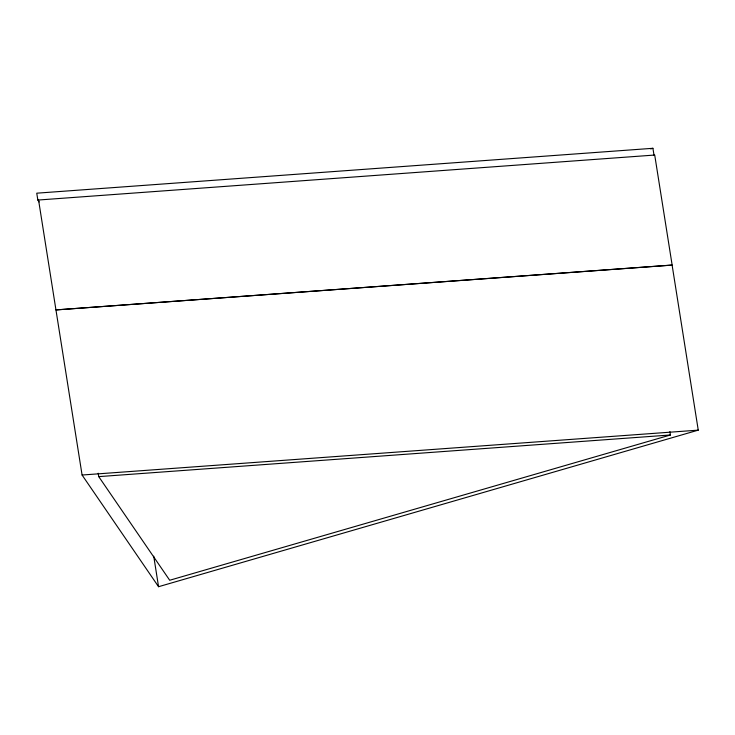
<?xml version="1.0" encoding="UTF-8"?>
<svg xmlns="http://www.w3.org/2000/svg" width="735" height="735" viewBox="0 0 735 735"><rect width="100%" height="100%" fill="white"/><g stroke="black" fill="none" stroke-linecap="round" stroke-linejoin="round"><path stroke-width="1.1" d="M650.723 148.939L652.919 148.295L654.012 155.177M669.907 431.592L670.449 434.982L169.702 580.255L98.738 476.629L98.205 473.239M38.542 199.92L82.081 475.021L158.558 586.705L698.25 430.14L672.102 265.041L55.924 309.922L672.148 265.105L654.71 155.039L37.843 200.058L36.75 193.186L652.919 148.295M82.081 475.021L698.25 430.14M98.738 476.629L670.449 434.982M37.843 200.058L39.139 201.95M153.725 556.174L158.558 586.705"/></g></svg>
